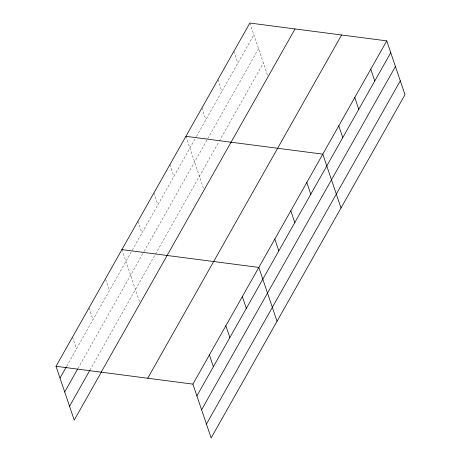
<?xml version="1.0" encoding="UTF-8"?>
<svg xmlns="http://www.w3.org/2000/svg" width="461" height="461" viewBox="0 0 461 461"><rect width="100%" height="100%" fill="white"/><g stroke="black" fill="none" stroke-linecap="round" stroke-linejoin="round"><path stroke-width="0.35" stroke-dasharray="2.31 1.73" d="M66.666 366.288L196.144 137.026M196.49 136.41L253.855 34.834M78.024 368.368L143.82 251.856M144.172 251.245L258.552 48.71M89.872 370.246L218.889 141.804M219.24 141.187L263.392 63.001M249.868 23.05L267.415 74.895M233.877 51.367L237.864 63.151M217.88 79.684L221.874 91.468M201.889 108.001L205.877 119.785M185.898 136.323L203.445 188.169M169.902 164.64L173.895 176.425M153.911 192.957L157.898 204.742M137.92 221.274L141.907 233.059M121.923 249.591L139.7 302.099M105.667 279.424L109.436 290.551M88.973 307.942L92.961 319.727M72.492 337.118L76.48 348.902"/><path stroke-width="0.69" d="M101.581 371.704L74.233 420.121L56.017 366.293L249.868 23.05L386.767 40.879L404.983 94.707L211.132 437.95L192.911 384.122L386.767 40.879M60.005 378.078L66.315 366.904M64.701 391.954L77.673 368.984M69.542 406.25L89.872 370.246M101.19 372.177L295.046 28.934M147.739 378.239L341.589 34.996M196.899 395.907L390.755 52.663M201.595 409.783L395.452 66.534M206.436 424.074L400.286 80.831M185.898 136.323L322.792 154.147L341.013 207.974M121.923 249.591L258.823 267.42L277.044 321.248M56.017 366.293L192.911 384.122M370.771 69.196L374.758 80.98M354.78 97.513L358.767 109.297M338.789 125.83L342.777 137.614M306.801 182.464L310.789 194.248M290.81 210.781L294.798 222.565M274.814 239.103L278.801 250.888M242.342 296.596L246.335 308.38M225.867 325.771L229.855 337.556M209.392 354.947L213.38 366.731"/></g></svg>
